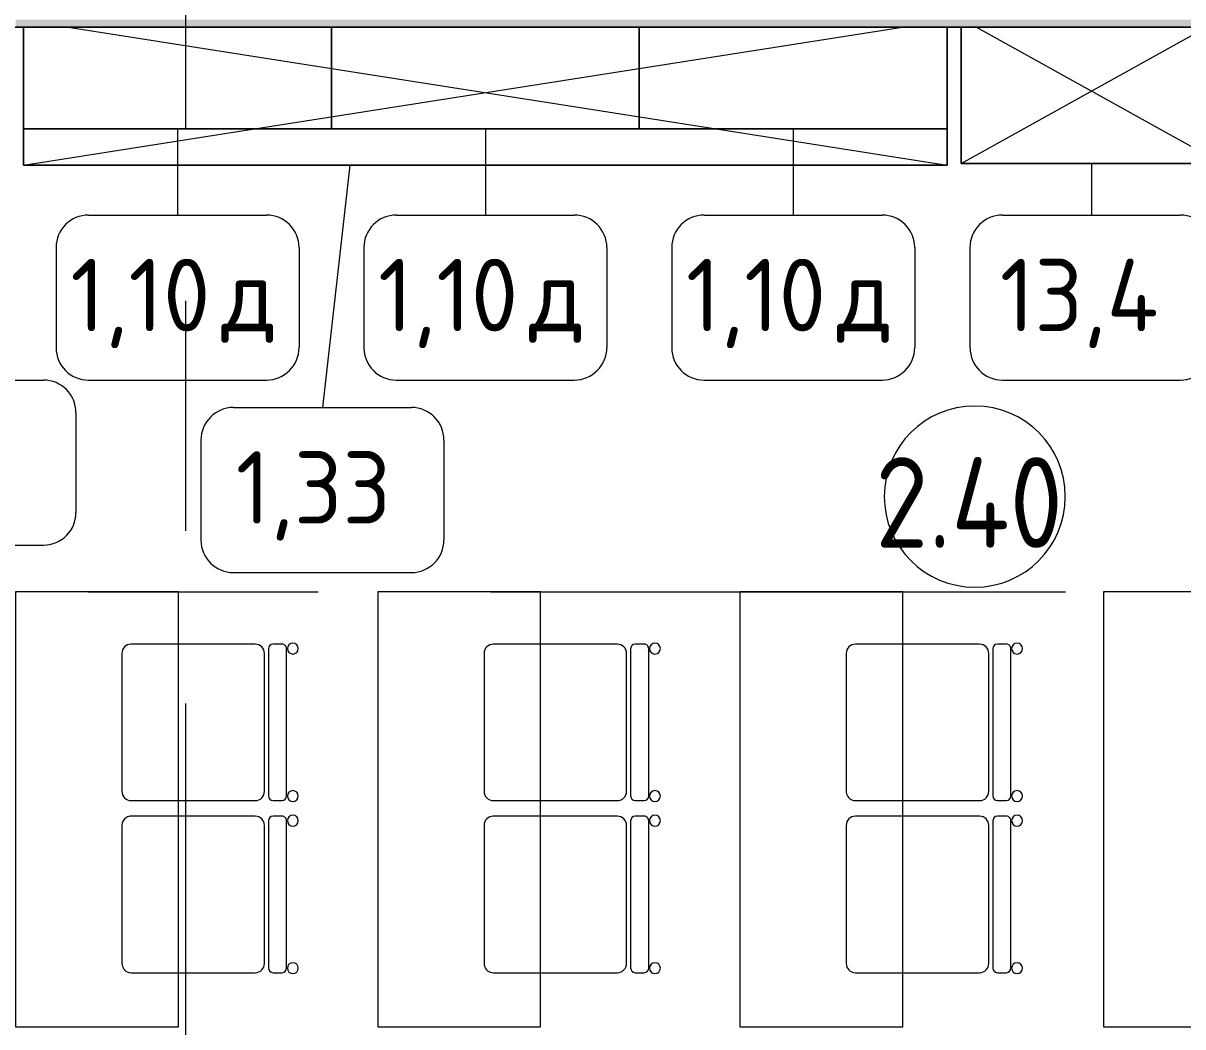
# Model space of a CAD drawing. Header units: millimetres. Extents: x 81566 to 292854, y -8553 to 29000.
# Drawn here: x 94211 to 97413, y 2400 to 5170 of the extents above; entities that cross this region are included whole.
import ezdxf

# ---------------------------------------------------------------- set-up
doc = ezdxf.new("R2010")
doc.units = ezdxf.units.MM
doc.linetypes.add('Осевая', pattern=[3175, 635, -476.25, 1587.5, -476.25])
for name, color, linetype, lineweight in [('A-AREA-IDEN', 7, 'Continuous', 9), ('I-FURN-IDEN', 7, 'Continuous', 9), ('I-WALL', 7, 'Continuous', 9), ('Оси-2', 7, 'Осевая', 9)]:
    doc.layers.add(name, color=color, linetype=linetype, lineweight=lineweight)
for name, color, linetype, lineweight, true_color in [('A-WALL-1', 9, 'Continuous', 9, 0x808080), ('A-WALL-FNSH-1', 9, 'Continuous', 9, 0x808080), ('I-FURN-1', 9, 'Continuous', 9, 0x808080)]:
    doc.layers.add(name, color=color, linetype=linetype, lineweight=lineweight, true_color=true_color)
doc.styles.add('GOST Common', font='GOST_Common.ttf', dxfattribs={"height": 200})
doc.styles.add('GOST Common_1', font='GOST_Common.ttf', dxfattribs={"width": 0.9, "height": 250})

# ---------------------------------------------------------------- blocks, each defined once
blk = doc.blocks.new('Стол базовый прямоугольный - 1_88-26291934-План расстановки мебели и оборудования 2 этажа в осях 23-33')
at = {"layer": 'I-FURN-1'}
for p, q in [((600, 225), (-600, 225)), ((-600, 225), (-600, -225)), ((600, -225), (600, 225)), ((-600, -225), (600, -225))]:
    blk.add_line(p, q, dxfattribs=at)
blk = doc.blocks.new('M_Стул-Breuer - 1_87-V76-План расстановки мебели и оборудования 2 этажа в осях 23-33')
at = {"layer": 'I-FURN-1'}
for p, q in [((190.5, 241.3), (-190.5, 241.3)), ((-215.9, 215.9), (-215.9, 85)), ((215.9, 85), (215.9, 215.9)), ((-215.9, 85), (-215.9, -127)), ((215.9, -127), (215.9, 85)), ((-190.5, -152.4), (190.5, -152.4)), ((-215.9, -176.2), (-215.9, -200.8)), ((203.2, -163.5), (-203.2, -163.5)), ((215.9, -200.8), (215.9, -176.2)), ((-203.2, -213.5), (203.2, -213.5))]:
    blk.add_line(p, q, dxfattribs=at)
for centre, radius, start, end in [((-190.5, 215.9), 25.4, 90, 180), ((190.5, 215.9), 25.4, 0, 90), ((-190.5, -127), 25.4, 180, 270), ((190.5, -127), 25.4, 270, 360), ((-203.2, -176.2), 12.7, 90, 180), ((203.2, -176.2), 12.7, 360, 90), ((-203.5, -230.6), 15.1, 360, 180), ((-203.2, -200.8), 12.7, 180, 270), ((203.7, -230.6), 15.1, 360, 180), ((203.2, -200.8), 12.7, 270, 360), ((-203.5, -230.6), 15.1, 180, 360), ((203.7, -230.6), 15.1, 180, 360)]:
    blk.add_arc(centre, radius, start, end, dxfattribs=at)
blk = doc.blocks.new('M_Стул-Breuer - 1_87-V77-План расстановки мебели и оборудования 2 этажа в осях 23-33')
at = {"layer": 'I-FURN-1'}
for p, q in [((190.5, 241.3), (-190.5, 241.3)), ((-215.9, 215.9), (-215.9, 85)), ((215.9, 85), (215.9, 215.9)), ((-215.9, 85), (-215.9, -127)), ((215.9, -127), (215.9, 85)), ((-190.5, -152.4), (190.5, -152.4)), ((-215.9, -176.2), (-215.9, -200.8)), ((203.2, -163.5), (-203.2, -163.5)), ((215.9, -200.8), (215.9, -176.2)), ((-203.2, -213.5), (203.2, -213.5))]:
    blk.add_line(p, q, dxfattribs=at)
for centre, radius, start, end in [((-190.5, 215.9), 25.4, 105, 180), ((-190.5, 215.9), 25.4, 90, 105), ((190.5, 215.9), 25.4, 0, 90), ((-190.5, -127), 25.4, 180, 270), ((190.5, -127), 25.4, 270, 360), ((-203.2, -176.2), 12.7, 90, 180), ((203.2, -176.2), 12.7, 360, 90), ((-203.5, -230.6), 15.1, 360, 180), ((-203.2, -200.8), 12.7, 180, 270), ((203.7, -230.6), 15.1, 360, 180), ((203.2, -200.8), 12.7, 270, 360), ((-203.5, -230.6), 15.1, 180, 360), ((203.7, -230.6), 15.1, 180, 360)]:
    blk.add_arc(centre, radius, start, end, dxfattribs=at)
blk = doc.blocks.new('M_Стул-Breuer - 1_87-V78-План расстановки мебели и оборудования 2 этажа в осях 23-33')
at = {"layer": 'I-FURN-1'}
for p, q in [((190.5, 241.3), (-190.5, 241.3)), ((-215.9, 215.9), (-215.9, 85)), ((215.9, 85), (215.9, 215.9)), ((-215.9, 85), (-215.9, -127)), ((215.9, -127), (215.9, 85)), ((-190.5, -152.4), (190.5, -152.4)), ((-215.9, -176.2), (-215.9, -200.8)), ((203.2, -163.5), (-203.2, -163.5)), ((215.9, -200.8), (215.9, -176.2)), ((-203.2, -213.5), (203.2, -213.5))]:
    blk.add_line(p, q, dxfattribs=at)
for centre, radius, start, end in [((-190.5, 215.9), 25.4, 90, 165), ((190.5, 215.9), 25.4, 30, 90), ((190.5, 215.9), 25.4, 0, 30), ((-190.5, 215.9), 25.4, 165, 180), ((-190.5, -127), 25.4, 180, 270), ((190.5, -127), 25.4, 270, 360), ((-203.2, -176.2), 12.7, 90, 180), ((203.2, -176.2), 12.7, 360, 90), ((-203.5, -230.6), 15.1, 360, 180), ((-203.2, -200.8), 12.7, 180, 270), ((203.7, -230.6), 15.1, 360, 180), ((203.2, -200.8), 12.7, 270, 360), ((-203.5, -230.6), 15.1, 180, 360), ((203.7, -230.6), 15.1, 180, 360)]:
    blk.add_arc(centre, radius, start, end, dxfattribs=at)
blk = doc.blocks.new('M_Стул-Breuer - 1_87-V79-План расстановки мебели и оборудования 2 этажа в осях 23-33')
at = {"layer": 'I-FURN-1'}
for p, q in [((190.5, 241.3), (-190.5, 241.3)), ((-215.9, 215.9), (-215.9, 85)), ((215.9, 85), (215.9, 215.9)), ((-215.9, 85), (-215.9, -127)), ((215.9, -127), (215.9, 85)), ((-190.5, -152.4), (190.5, -152.4)), ((-215.9, -176.2), (-215.9, -200.8)), ((203.2, -163.5), (-203.2, -163.5)), ((215.9, -200.8), (215.9, -176.2)), ((-203.2, -213.5), (203.2, -213.5))]:
    blk.add_line(p, q, dxfattribs=at)
for centre, radius, start, end in [((-190.5, 215.9), 25.4, 135, 180), ((-190.5, 215.9), 25.4, 90, 135), ((190.5, 215.9), 25.4, 0, 90), ((-190.5, -127), 25.4, 180, 270), ((190.5, -127), 25.4, 270, 360), ((-203.2, -176.2), 12.7, 90, 180), ((203.2, -176.2), 12.7, 360, 90), ((-203.5, -230.6), 15.1, 360, 180), ((-203.2, -200.8), 12.7, 180, 270), ((203.7, -230.6), 15.1, 360, 180), ((203.2, -200.8), 12.7, 270, 360), ((-203.5, -230.6), 15.1, 180, 360), ((203.7, -230.6), 15.1, 180, 360)]:
    blk.add_arc(centre, radius, start, end, dxfattribs=at)
blk = doc.blocks.new('Шкаф параметрический - 13_4-25587915-План расстановки мебели и оборудования 2 этажа в осях 23-33')
at = {"layer": 'I-FURN-1'}
for p, q in [((0, 0), (679.7, 377.6)), ((0, 377.6), (0, 0)), ((0, 0), (0, 377.6)), ((40.3, 377.6), (720, 0)), ((720, 0), (720, 377.6)), ((720, 377.6), (720, 0)), ((0, 0), (720, 0)), ((720, 0), (0, 0))]:
    blk.add_line(p, q, dxfattribs=at)
blk = doc.blocks.new('Шкаф параметрический - 1_33-25588469-План расстановки мебели и оборудования 2 этажа в осях 23-33')
at = {"layer": 'I-FURN-1'}
for p, q in [((0, 381.6), (0, 100)), ((0, 100), (0, 381.6)), ((117.3, 381.6), (1912.5, 100)), ((637.5, 100), (2432.7, 381.6)), ((2550, 100), (2550, 381.6)), ((2550, 381.6), (2550, 100)), ((0, 0), (637.5, 100)), ((0, 100), (0, 0)), ((0, 0), (0, 100)), ((1912.5, 100), (2550, 0)), ((2550, 0), (2550, 100)), ((2550, 100), (2550, 0)), ((0, 0), (2550, 0)), ((2550, 0), (0, 0))]:
    blk.add_line(p, q, dxfattribs=at)
blk = doc.blocks.new('Марка_Мебель - В прямоуг_Balcon_Марка-25523697-План расстановки мебели и оборудования 2 этажа в осях 23-33')
at = {"layer": 'I-FURN-IDEN'}
for p, q in [((-2.455, 2.278), (2.455, 2.278)), ((-3.355, 1.378), (-3.355, -1.384)), ((3.355, 1.378), (3.355, -1.378)), ((-2.461, -2.278), (2.455, -2.278))]:
    blk.add_line(p, q, dxfattribs=at)
for centre, radius, start, end in [((-2.455, 1.378), 0.9, 90, 180), ((2.455, 1.378), 0.9, 0, 90), ((-2.461, -1.384), 0.893, 180, 270), ((2.455, -1.378), 0.9, 270, 0)]:
    blk.add_arc(centre, radius, start, end, dxfattribs=at)
blk = doc.blocks.new('Марка_Помещения - Номер-25198446-План расстановки мебели и оборудования 2 этажа в осях 23-33')
at = {"layer": 'A-AREA-IDEN'}
for start, end in [(360, 180), (180, 360)]:
    blk.add_arc((0, 0), 2.5, start, end, dxfattribs=at)

msp = doc.modelspace()

# ---------------------------------------------------------------- hatches: boundary and pattern name
at = {"layer": 'I-WALL'}
h = msp.add_hatch(dxfattribs=at)
h.set_pattern_fill('FP_41', color=256, style=0, pattern_type=2)
h.set_pattern_definition([(0, (0, 0), (121.92, 30.48), [10.058, -81.382, 10.058, -81.382, -487.68]), (0, (0, 0), (121.92, 30.48), [-182.88, 10.058, -172.822, 10.058, -81.382, -213.36]), (0, (0, 0), (121.92, 30.48), [-457.2, 10.058, -50.902, 10.058, -142.342]), (120, (45.72, 15.24), (-87.356454, 90.345817), [10.058, -81.382, 10.058, -81.382, -487.68]), (120, (45.72, 15.24), (-87.356454, 90.345817), [-182.88, 10.058, -172.822, 10.058, -81.382, -213.36]), (120, (45.72, 15.24), (-87.356454, 90.345817), [-457.2, 10.058, -50.902, 10.058, -142.342]), (240, (60.96, 76.2), (-34.563546, -120.825817), [10.058, -81.382, 10.058, -81.382, -487.68]), (240, (60.96, 76.2), (-34.563546, -120.825817), [-182.88, 10.058, -172.822, 10.058, -81.382, -213.36]), (240, (60.96, 76.2), (-34.563546, -120.825817), [-457.2, 10.058, -50.902, 10.058, -142.342])])
h.paths.add_polyline_path([(100740, 5160), (101570, 5160), (101570, 5180), (100740, 5180), (100740, 5172), (100710, 5172), (100710, 5160)])
h.paths.add_polyline_path([(99660, 5160), (99660, 5172), (99630, 5172), (99630, 5180), (94190, 5180), (94190, 5160), (98792.7, 5160)])

# ---------------------------------------------------------------- linework, layer by layer
at = {"layer": 'A-WALL-1'}
msp.add_line((94190, 5160), (99660, 5160), dxfattribs=at)
at = {"layer": 'A-WALL-FNSH-1'}
msp.add_line((94189, 5159), (99660, 5159), dxfattribs=at)
at = {"layer": 'I-FURN-1'}
for p, q in [((94212.4, 5160), (94212.4, 4878.4)), ((94212.4, 4878.4), (94212.4, 5160)), ((95062.4, 5160), (95062.4, 4878.4)), ((95062.4, 4878.4), (95062.4, 5160)), ((95062.4, 4878.4), (95062.4, 5160)), ((95062.4, 5160), (95062.4, 4878.4)), ((95912.4, 5160), (95912.4, 4878.4)), ((95912.4, 4878.4), (95912.4, 5160)), ((95912.4, 4878.4), (95912.4, 5160)), ((95912.4, 5160), (95912.4, 4878.4)), ((96762.4, 4878.4), (96762.4, 5160)), ((96762.4, 5160), (96762.4, 4878.4)), ((94212.4, 4878.4), (95062.4, 4878.4)), ((95062.4, 4878.4), (94212.4, 4878.4)), ((95062.4, 4878.4), (95912.4, 4878.4)), ((95912.4, 4878.4), (95062.4, 4878.4)), ((95912.4, 4878.4), (96762.4, 4878.4)), ((96762.4, 4878.4), (95912.4, 4878.4))]:
    msp.add_line(p, q, dxfattribs=at)
at = {"layer": 'I-FURN-IDEN'}
for p, q in [((94637.4, 4878.4), (94637.4, 4640.3)), ((95487.4, 4878.4), (95487.4, 4640.3)), ((96337.4, 4878.4), (96337.4, 4640.3)), ((95113.6, 4778.4), (95037.6, 4109.1)), ((95487.4, 4778.4), (95113.6, 4778.4)), ((97161.1, 4782.4), (97161.1, 4640.3))]:
    msp.add_line(p, q, dxfattribs=at)
at = {"layer": 'Оси-2'}
for p, q in [((94660, 593.7), (94660, 19415.1)), ((84865.6, 3600), (122760, 3600))]:
    msp.add_line(p, q, dxfattribs=at)

# ---------------------------------------------------------------- block references
at = {"layer": 'A-AREA-IDEN', "xscale": 99.99999999999993, "yscale": 99.99999999999993, "zscale": 99.99999999999993}
msp.add_blockref('Марка_Помещения - Номер-25198446-План расстановки мебели и оборудования 2 этажа в осях 23-33', (96838.8, 3863.3), dxfattribs=at)
at = {"layer": 'I-FURN-1'}
for name, p in [('Шкаф параметрический - 1_33-25588469-План расстановки мебели и оборудования 2 этажа в осях 23-33', (94212.4, 4778.4)), ('Шкаф параметрический - 13_4-25587915-План расстановки мебели и оборудования 2 этажа в осях 23-33', (96801.1, 4782.4))]:
    msp.add_blockref(name, p, dxfattribs=at)
for name, p, rotation in [('Стол базовый прямоугольный - 1_88-26291934-План расстановки мебели и оборудования 2 этажа в осях 23-33', (94415.1, 3000), 90), ('Стол базовый прямоугольный - 1_88-26291934-План расстановки мебели и оборудования 2 этажа в осях 23-33', (95415.1, 3000), 90), ('Стол базовый прямоугольный - 1_88-26291934-План расстановки мебели и оборудования 2 этажа в осях 23-33', (96415.1, 3000), 90), ('Стол базовый прямоугольный - 1_88-26291934-План расстановки мебели и оборудования 2 этажа в осях 23-33', (97419, 3000), 90), ('M_Стул-Breuer - 1_87-V79-План расстановки мебели и оборудования 2 этажа в осях 23-33', (94725.1, 3240), 90.00000000000006), ('M_Стул-Breuer - 1_87-V76-План расстановки мебели и оборудования 2 этажа в осях 23-33', (95725.1, 3240), 90.00000000000006), ('M_Стул-Breuer - 1_87-V77-План расстановки мебели и оборудования 2 этажа в осях 23-33', (96725.1, 3240), 90.00000000000006), ('M_Стул-Breuer - 1_87-V78-План расстановки мебели и оборудования 2 этажа в осях 23-33', (94725.1, 2765), 90.00000000000006), ('M_Стул-Breuer - 1_87-V77-План расстановки мебели и оборудования 2 этажа в осях 23-33', (95725.1, 2765), 90.00000000000006), ('M_Стул-Breuer - 1_87-V76-План расстановки мебели и оборудования 2 этажа в осях 23-33', (96725.1, 2765), 90.00000000000006)]:
    msp.add_blockref(name, p, dxfattribs=dict(at, rotation=rotation))
at = {"layer": 'I-FURN-IDEN', "xscale": 99.99999999999993, "yscale": 99.99999999999993, "zscale": 99.99999999999993}
for p in [(94637.4, 4412.6), (95487.4, 4412.6), (96337.4, 4412.6), (97161.1, 4412.6), (94021.4, 3957.1), (95037.6, 3881.4)]:
    msp.add_blockref('Марка_Мебель - В прямоуг_Balcon_Марка-25523697-План расстановки мебели и оборудования 2 этажа в осях 23-33', p, dxfattribs=at)

# ---------------------------------------------------------------- texts
at = {"layer": 'A-AREA-IDEN', "insert": (96564.1, 3971.9), "char_height": 250, "width": 685.443, "attachment_point": 1, "style": 'GOST Common_1'}
msp.add_mtext('2.40', dxfattribs=at)
at = {"layer": 'I-FURN-IDEN', "char_height": 200, "attachment_point": 1, "style": 'GOST Common'}
for s, insert, width in [('1,10', (94341.4, 4519.6), 505.063), ('1,10', (95191.4, 4519.6), 505.063), ('1,10', (96041.4, 4519.6), 505.063), ('13,4', (96908.1, 4519.6), 577.215), ('\\fGOST Common|b0|i0|c204|p34|;д', (94758.2, 4519.6), 176.371), ('\\fGOST Common|b0|i0|c204|p34|;д', (95608.2, 4519.6), 176.371), ('\\fGOST Common|b0|i0|c204|p34|;д', (96458.2, 4519.6), 176.371), ('1,33', (94798.1, 3988.4), 545.147)]:
    msp.add_mtext(s, dxfattribs=dict(at, insert=insert, width=width))

doc.saveas('drawing.dxf')
